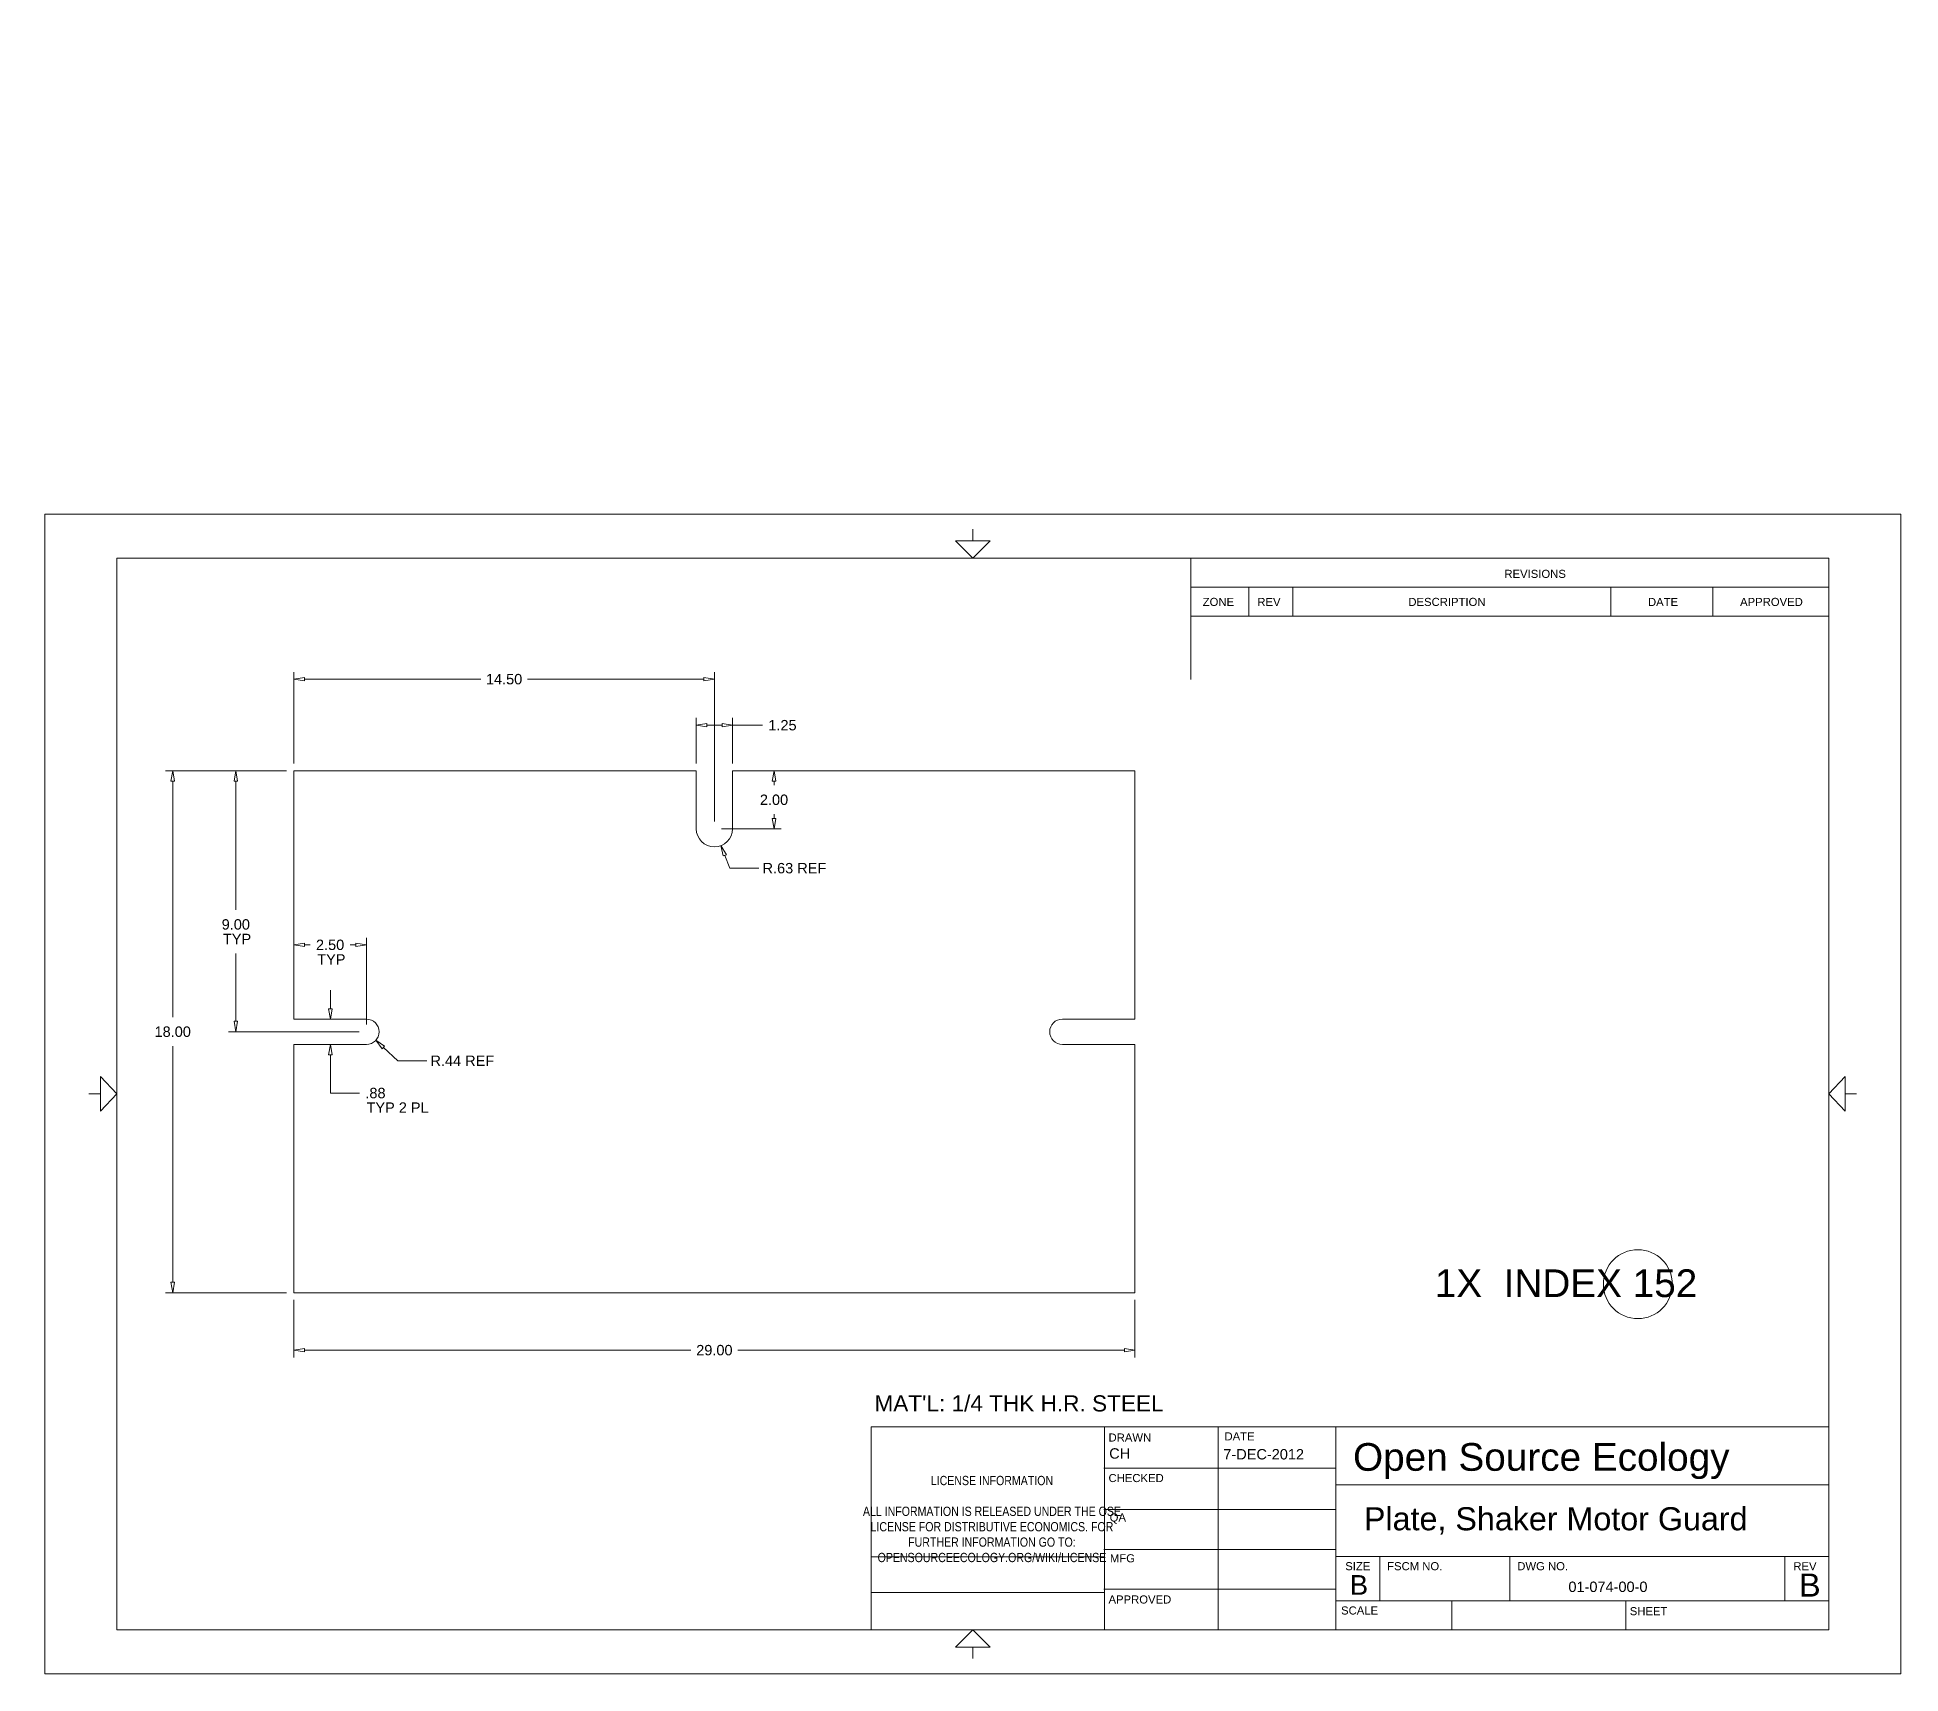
# Model space of a CAD drawing. Header units: inches. Extents: x -0.1 to 16, y 0 to 14.1.
import ezdxf

# ---------------------------------------------------------------- set-up
doc = ezdxf.new("R2010")
doc.units = ezdxf.units.IN
doc.header["$MEASUREMENT"] = 0
for name, color, linetype, lineweight in [('CONTINUOUS', 7, 'Continuous', 0), ('DIMENSIONS', 7, 'Continuous', 0), ('VISIBLE', 7, 'Continuous', 0)]:
    doc.layers.add(name, color=color, linetype=linetype, lineweight=lineweight)
doc.styles.get("Standard").update_dxf_attribs({"font": 'txt', "height": 0.125})
doc.dimstyles.get("Standard").update_dxf_attribs({"dimtxt": 0.18, "dimasz": 0.18, "dimexe": 0.18, "dimexo": 0.0625, "dimgap": 0.09, "dimtad": 0, "dimtih": 1, "dimtoh": 1, "dimdec": 4, "dimzin": 0, "dimdsep": 46, "dimtxsty": 'Standard', "dimcen": 0.09, "dimadec": 0, "dimazin": 0, "dimtfac": 1, "dimtdec": 4, "dimtofl": 0, "dimtmove": 0, "dimatfit": 3, "dimfxl": 1, "dimtolj": 1, "dimtzin": 0, "dimarcsym": 0})

# ---------------------------------------------------------------- blocks, each defined once
blk = doc.blocks.new('D1')
at = {"layer": 'DIMENSIONS'}
for p, q in [((2.147, 3.224), (2.147, 2.728)), ((9.397, 3.224), (9.397, 2.728)), ((2.237, 2.79), (5.57, 2.79)), ((9.307, 2.79), (5.973, 2.79))]:
    blk.add_line(p, q, dxfattribs=at)
for points in [[(2.147, 2.79), (2.237, 2.805), (2.237, 2.775), (2.147, 2.79)], [(9.397, 2.79), (9.307, 2.775), (9.307, 2.805), (9.397, 2.79)]]:
    blk.add_lwpolyline(points, dxfattribs=at)
at = {"layer": 'DIMENSIONS', "insert": (5.772, 2.79), "char_height": 0.08958, "attachment_point": 5}
for s in ['{\\fArial|b0|i0|c0|p0;29.00}{\\fArial|b0|i0|c0|p0;}', '{\\fArial|b0|i0|c0|p0;}', '{\\fArial|b0|i0|c0|p0;}']:
    blk.add_mtext(s, dxfattribs=at)
blk = doc.blocks.new('D2')
at = {"layer": 'DIMENSIONS'}
for p, q in [((2.084, 7.786), (1.04, 7.786)), ((1.102, 7.696), (1.102, 5.661)), ((1.102, 3.376), (1.102, 5.411)), ((2.084, 3.286), (1.04, 3.286))]:
    blk.add_line(p, q, dxfattribs=at)
for points in [[(1.102, 7.786), (1.117, 7.696), (1.087, 7.696), (1.102, 7.786)], [(1.102, 3.286), (1.087, 3.376), (1.117, 3.376), (1.102, 3.286)]]:
    blk.add_lwpolyline(points, dxfattribs=at)
at = {"layer": 'DIMENSIONS', "insert": (1.102, 5.536), "char_height": 0.08958, "attachment_point": 5}
for s in ['{\\fArial|b0|i0|c0|p0;18.00}{\\fArial|b0|i0|c0|p0;}', '{\\fArial|b0|i0|c0|p0;}', '{\\fArial|b0|i0|c0|p0;}']:
    blk.add_mtext(s, dxfattribs=at)
blk = doc.blocks.new('D3')
at = {"layer": 'DIMENSIONS'}
for p, q in [((2.084, 7.786), (1.583, 7.786)), ((1.646, 7.696), (1.646, 6.586)), ((1.646, 5.626), (1.646, 6.211)), ((2.709, 5.536), (1.583, 5.536))]:
    blk.add_line(p, q, dxfattribs=at)
for points in [[(1.646, 7.786), (1.661, 7.696), (1.631, 7.696), (1.646, 7.786)], [(1.646, 5.536), (1.631, 5.626), (1.661, 5.626), (1.646, 5.536)]]:
    blk.add_lwpolyline(points, dxfattribs=at)
at = {"layer": 'DIMENSIONS', "char_height": 0.08958}
for s, insert, attachment_point in [('{\\fArial|b0|i0|c0|p0;9.00}{\\fArial|b0|i0|c0|p0;}', (1.646, 6.461), 5), ('{\\fArial|b0|i0|c0|p0;}', (1.646, 6.461), 5), ('{\\fArial|b0|i0|c0|p0;TYP}{\\fArial|b0|i0|c0|p0;}', (1.535, 6.336), 4)]:
    blk.add_mtext(s, dxfattribs=dict(at, insert=insert, attachment_point=attachment_point))
blk = doc.blocks.new('D4')
at = {"layer": 'DIMENSIONS'}
for p, q in [((2.147, 7.849), (2.147, 8.638)), ((2.237, 8.576), (3.758, 8.576)), ((5.682, 8.576), (4.161, 8.576)), ((5.772, 7.349), (5.772, 8.638))]:
    blk.add_line(p, q, dxfattribs=at)
for points in [[(2.147, 8.576), (2.237, 8.591), (2.237, 8.561), (2.147, 8.576)], [(5.772, 8.576), (5.682, 8.561), (5.682, 8.591), (5.772, 8.576)]]:
    blk.add_lwpolyline(points, dxfattribs=at)
at = {"layer": 'DIMENSIONS', "insert": (3.959, 8.576), "char_height": 0.08958, "attachment_point": 5}
for s in ['{\\fArial|b0|i0|c0|p0;14.50}{\\fArial|b0|i0|c0|p0;}', '{\\fArial|b0|i0|c0|p0;}', '{\\fArial|b0|i0|c0|p0;}']:
    blk.add_mtext(s, dxfattribs=at)
blk = doc.blocks.new('D5')
at = {"layer": 'DIMENSIONS'}
for p in [(5.862, 7.057), (6.156, 6.946)]:
    blk.add_line(p, (5.906, 6.946), dxfattribs=at)
blk.add_lwpolyline([(5.829, 7.141), (5.876, 7.063), (5.848, 7.052), (5.829, 7.141)], dxfattribs=at)
at = {"layer": 'DIMENSIONS', "insert": (6.462, 6.946), "char_height": 0.08958, "attachment_point": 5}
for s in ['{\\fArial|b0|i0|c0|p0;R.63}{\\fArial|b0|i0|c0|p0; REF}{\\fMS Shell Dlg|b0|i0|c0|p0;\\H0.9444444x;}', '{\\fArial|b0|i0|c0|p0;}', '{\\fArial|b0|i0|c0|p0;}']:
    blk.add_mtext(s, dxfattribs=at)
blk = doc.blocks.new('D6')
at = {"layer": 'DIMENSIONS'}
for p, q in [((5.991, 7.786), (6.348, 7.786)), ((6.286, 7.696), (6.286, 7.661)), ((6.286, 7.376), (6.286, 7.411)), ((5.834, 7.286), (6.348, 7.286))]:
    blk.add_line(p, q, dxfattribs=at)
for points in [[(6.286, 7.786), (6.301, 7.696), (6.271, 7.696), (6.286, 7.786)], [(6.286, 7.286), (6.271, 7.376), (6.301, 7.376), (6.286, 7.286)]]:
    blk.add_lwpolyline(points, dxfattribs=at)
at = {"layer": 'DIMENSIONS', "insert": (6.286, 7.536), "char_height": 0.08958, "attachment_point": 5}
for s in ['{\\fArial|b0|i0|c0|p0;2.00}{\\fArial|b0|i0|c0|p0;}', '{\\fArial|b0|i0|c0|p0;}', '{\\fArial|b0|i0|c0|p0;}']:
    blk.add_mtext(s, dxfattribs=at)
blk = doc.blocks.new('D7')
at = {"layer": 'DIMENSIONS'}
for p in [(2.918, 5.401), (3.293, 5.286)]:
    blk.add_line(p, (3.043, 5.286), dxfattribs=at)
blk.add_lwpolyline([(2.852, 5.462), (2.929, 5.412), (2.908, 5.39), (2.852, 5.462)], dxfattribs=at)
at = {"layer": 'DIMENSIONS', "insert": (3.599, 5.286), "char_height": 0.08958, "attachment_point": 5}
for s in ['{\\fArial|b0|i0|c0|p0;R.44}{\\fArial|b0|i0|c0|p0; REF}{\\fMS Shell Dlg|b0|i0|c0|p0;\\H0.9444444x;}', '{\\fArial|b0|i0|c0|p0;}', '{\\fArial|b0|i0|c0|p0;}']:
    blk.add_mtext(s, dxfattribs=at)
blk = doc.blocks.new('D8')
at = {"layer": 'DIMENSIONS'}
for p, q in [((2.147, 5.708), (2.147, 6.347)), ((2.237, 6.285), (2.286, 6.285)), ((2.682, 6.285), (2.633, 6.285)), ((2.772, 5.599), (2.772, 6.347))]:
    blk.add_line(p, q, dxfattribs=at)
for points in [[(2.147, 6.285), (2.237, 6.3), (2.237, 6.27), (2.147, 6.285)], [(2.772, 6.285), (2.682, 6.27), (2.682, 6.3), (2.772, 6.285)]]:
    blk.add_lwpolyline(points, dxfattribs=at)
at = {"layer": 'DIMENSIONS', "char_height": 0.08958}
for s, insert, attachment_point in [('{\\fArial|b0|i0|c0|p0;2.50}{\\fMS Shell Dlg|b0|i0|c0|p0;\\H0.9444444x;}', (2.459, 6.285), 5), ('{\\fArial|b0|i0|c0|p0;}', (2.459, 6.285), 5), ('{\\fArial|b0|i0|c0|p0;TYP}{\\fArial|b0|i0|c0|p0;}', (2.348, 6.16), 4)]:
    blk.add_mtext(s, dxfattribs=dict(at, insert=insert, attachment_point=attachment_point))
blk = doc.blocks.new('D9')
at = {"layer": 'DIMENSIONS'}
for p, q in [((5.616, 7.849), (5.616, 8.242)), ((5.928, 7.849), (5.928, 8.242)), ((5.706, 8.179), (5.838, 8.179)), ((5.928, 8.179), (6.186, 8.179)), ((6.186, 8.179), (6.186, 8.179))]:
    blk.add_line(p, q, dxfattribs=at)
for points in [[(5.616, 8.179), (5.706, 8.194), (5.706, 8.164), (5.616, 8.179)], [(5.928, 8.179), (5.838, 8.164), (5.838, 8.194), (5.928, 8.179)]]:
    blk.add_lwpolyline(points, dxfattribs=at)
at = {"layer": 'DIMENSIONS', "insert": (6.359, 8.179), "char_height": 0.08958, "attachment_point": 5}
for s in ['{\\fArial|b0|i0|c0|p0;1.25}{\\fMS Shell Dlg|b0|i0|c0|p0;\\H0.9444444x;}', '{\\fArial|b0|i0|c0|p0;}', '{\\fArial|b0|i0|c0|p0;}']:
    blk.add_mtext(s, dxfattribs=at)
blk = doc.blocks.new('D10')
at = {"layer": 'DIMENSIONS'}
for p, q in [((2.461, 5.735), (2.461, 5.895)), ((2.461, 5.337), (2.461, 5.007)), ((2.461, 5.007), (2.711, 5.007))]:
    blk.add_line(p, q, dxfattribs=at)
for points in [[(2.461, 5.645), (2.446, 5.735), (2.476, 5.735), (2.461, 5.645)], [(2.461, 5.427), (2.476, 5.337), (2.446, 5.337), (2.461, 5.427)]]:
    blk.add_lwpolyline(points, dxfattribs=at)
at = {"layer": 'DIMENSIONS', "char_height": 0.08958}
for s, insert, attachment_point in [('{\\fArial|b0|i0|c0|p0;.88}{\\fMS Shell Dlg|b0|i0|c0|p0;\\H0.9444444x;}', (2.85, 5.007), 5), ('{\\fArial|b0|i0|c0|p0;}', (2.85, 5.007), 5), ('{\\fArial|b0|i0|c0|p0;TYP 2 PL}{\\fArial|b0|i0|c0|p0;}', (2.773, 4.882), 4)]:
    blk.add_mtext(s, dxfattribs=dict(at, insert=insert, attachment_point=attachment_point))
blk = doc.blocks.new('BLOCK2')
at = {"layer": 'CONTINUOUS'}
for p, q in [((16, 10), (0, 10)), ((0, 10), (0, 0)), ((16, 0), (16, 10)), ((8, 9.87), (8, 9.77)), ((15.38, 9.62), (0.62, 9.62)), ((0.62, 9.62), (0.62, 0.38)), ((9.88, 9.62), (9.88, 8.573)), ((15.38, 0.38), (15.38, 9.62)), ((9.88, 9.37), (15.38, 9.37)), ((10.38, 9.12), (10.38, 9.37)), ((10.76, 9.12), (10.76, 9.37)), ((13.5, 9.12), (13.5, 9.37)), ((14.38, 9.12), (14.38, 9.37)), ((9.88, 9.12), (15.38, 9.12)), ((0.38, 5), (0.48, 5)), ((15.62, 5), (15.52, 5)), ((7.124, 2.13), (7.124, 0.38)), ((7.124, 2.13), (11.13, 2.13)), ((9.135, 2.13), (9.135, 0.38)), ((10.114, 2.13), (10.114, 0.38)), ((11.13, 0.38), (11.13, 2.13)), ((11.13, 2.13), (15.38, 2.13)), ((11.13, 1.774), (9.13, 1.774)), ((11.13, 1.63), (15.38, 1.63)), ((11.13, 1.416), (9.13, 1.416)), ((9.13, 1.007), (7.124, 1.007)), ((11.13, 1.072), (9.13, 1.072)), ((11.13, 1.01), (15.38, 1.01)), ((11.51, 0.63), (11.51, 1.01)), ((12.63, 0.63), (12.63, 1.01)), ((15, 0.63), (15, 1.01)), ((9.13, 0.7), (7.124, 0.7)), ((11.13, 0.729), (9.13, 0.729)), ((11.13, 0.63), (15.38, 0.63)), ((12.13, 0.38), (12.13, 0.63)), ((13.63, 0.38), (13.63, 0.63)), ((0.62, 0.38), (15.38, 0.38)), ((8, 0.13), (8, 0.23)), ((0, 0), (16, 0))]:
    blk.add_line(p, q, dxfattribs=at)
for points in [[(7.85, 9.77), (8.15, 9.77), (8, 9.62), (8, 9.62), (7.85, 9.77)], [(0.48, 4.85), (0.48, 5.15), (0.62, 5), (0.62, 5), (0.48, 4.85)], [(15.52, 4.85), (15.52, 5.15), (15.38, 5), (15.38, 5), (15.52, 4.85)], [(7.85, 0.23), (8.15, 0.23), (8, 0.38), (8, 0.38), (7.85, 0.23)]]:
    blk.add_lwpolyline(points, dxfattribs=at)
at = {"layer": 'CONTINUOUS', "attachment_point": 4}
for s, insert, char_height in [('{\\fArial|b0|i0|c0|p0;\\C7;REVISIONS}{\\fArial|b0|i0|c0|p0;\\C7;}', (12.583, 9.484), 0.06968), ('{\\fArial|b0|i0|c0|p0;\\C7;ZONE}{\\fArial|b0|i0|c0|p0;\\C7;}', (9.982, 9.242), 0.06968), ('{\\fArial|b0|i0|c0|p0;\\C7;REV}{\\fArial|b0|i0|c0|p0;\\C7;}', (10.453, 9.242), 0.06968), ('{\\fArial|b0|i0|c0|p0;\\C7;DESCRIPTION}{\\fArial|b0|i0|c0|p0;\\C7;}', (11.755, 9.242), 0.06968), ('{\\fArial|b0|i0|c0|p0;\\C7;DATE}{\\fArial|b0|i0|c0|p0;\\C7;}', (13.821, 9.242), 0.06968), ('{\\fArial|b0|i0|c0|p0;\\C7;APPROVED}{\\fArial|b0|i0|c0|p0;\\C7;}', (14.615, 9.242), 0.06968), ('{\\fArial|b0|i0|c0|p0;\\C7;}', (-0.066, 6.073), 0.20903), ('{\\fArial|b0|i0|c0|p0;\\C7;}', (-0.066, 3.073), 0.20903), ('{\\fArial|b0|i0|c0|p0;\\C7;DRAWN}{\\fArial|b0|i0|c0|p0;\\C7;}', (9.17, 2.037), 0.06968), ('{\\fArial|b0|i0|c0|p0;\\C7;CH}{\\fArial|b0|i0|c0|p0;\\C7;}', (9.176, 1.899), 0.08958), ('{\\fArial|b0|i0|c0|p0;\\C7;7-DEC-2012}{\\fArial|b0|i0|c0|p0;\\C7;}', (10.16, 1.892), 0.08958), ('{\\fArial|b0|i0|c0|p0;\\C7;DATE}{\\fArial|b0|i0|c0|p0;\\C7;}', (10.17, 2.047), 0.06968), ('{\\fArial|b0|i0|c0|p0;\\C7;CHECKED}{\\fArial|b0|i0|c0|p0;\\C7;}', (9.17, 1.687), 0.06968), ('{\\fArial|b0|i0|c0|p0;\\C7;QA}{\\fArial|b0|i0|c0|p0;\\C7;}', (9.18, 1.338), 0.06968), ('{\\fArial|b0|i0|c0|p0;\\C7;MFG}{\\fArial|b0|i0|c0|p0;\\C7;}', (9.182, 0.995), 0.06968), ('{\\fArial|b0|i0|c0|p0;\\C7;SIZE}{\\fArial|b0|i0|c0|p0;\\C7;}', (11.211, 0.927), 0.06968), ('{\\fArial|b0|i0|c0|p0;\\C7;B}{\\fArial|b0|i0|c0|p0;\\C7;}', (11.25, 0.766), 0.16921), ('{\\fArial|b0|i0|c0|p0;\\C7;FSCM NO.}{\\fArial|b0|i0|c0|p0;\\C7;}', (11.572, 0.927), 0.06968), ('{\\fArial|b0|i0|c0|p0;\\C7;DWG NO.}{\\fArial|b0|i0|c0|p0;\\C7;}', (12.694, 0.927), 0.06968), ('{\\fArial|b0|i0|c0|p0;\\C7;REV}{\\fArial|b0|i0|c0|p0;\\C7;}', (15.074, 0.927), 0.06968), ('{\\fArial|b0|i0|c0|p0;\\C7;APPROVED}{\\fArial|b0|i0|c0|p0;\\C7;}', (9.17, 0.64), 0.06968), ('{\\fArial|b0|i0|c0|p0;\\C7;01-074-00-0}{\\fArial|b0|i0|c0|p0;\\C7;}', (13.135, 0.749), 0.08958), ('{\\fArial|b0|i0|c0|p0;\\C7;SCALE}{\\fArial|b0|i0|c0|p0;\\C7;}', (11.175, 0.545), 0.06968), ('{\\fArial|b0|i0|c0|p0;\\C7;SHEET}{\\fArial|b0|i0|c0|p0;\\C7;}', (13.664, 0.539), 0.06968), ('{\\fArial|b0|i0|c0|p0;\\C7;}', (-0.066, 0.073), 0.20903)]:
    blk.add_mtext(s, dxfattribs=dict(at, insert=insert, char_height=char_height))

msp = doc.modelspace()

# ---------------------------------------------------------------- linework, layer by layer
at = {"layer": 'CONTINUOUS'}
msp.add_circle((13.734, 3.359), 0.297, dxfattribs=at)
at = {"layer": 'VISIBLE'}
for p, q in [((2.147, 5.645), (2.147, 7.786)), ((2.147, 7.786), (5.616, 7.786)), ((5.616, 7.286), (5.616, 7.786)), ((5.928, 7.786), (5.928, 7.286)), ((5.928, 7.786), (9.397, 7.786)), ((9.397, 7.786), (9.397, 5.645)), ((2.147, 5.645), (2.772, 5.645)), ((8.772, 5.645), (9.397, 5.645)), ((2.147, 3.286), (2.147, 5.427)), ((2.772, 5.427), (2.147, 5.427)), ((9.397, 5.427), (8.772, 5.427)), ((9.397, 5.427), (9.397, 3.286)), ((9.397, 3.286), (2.147, 3.286))]:
    msp.add_line(p, q, dxfattribs=at)
for centre, radius, start, end in [((5.772, 7.286), 0.156, 180, 0), ((2.772, 5.536), 0.109, 270, 90), ((8.772, 5.536), 0.109, 90, 270)]:
    msp.add_arc(centre, radius, start, end, dxfattribs=at)

# ---------------------------------------------------------------- block references
at = {"layer": 'CONTINUOUS'}
msp.add_blockref('BLOCK2', (0, 0), dxfattribs=at)

# ---------------------------------------------------------------- texts
for s, insert, char_height, attachment_point in [('{\\fArial|b0|i0|c0|p0;\\C7;1X  INDEX 152}{\\fArial|b0|i0|c0|p0;\\C7;\\H0.375x;}', (11.983, 3.487), 0.23889, 1), ("{\\fArial|b0|i0|c0|p0;\\C7;MAT'L: 1/4 THK H.R. STEEL}{\\fArial|b0|i0|c0|p0;\\C7;\\H0.642857134x;}", (7.152, 2.401), 0.13935, 1), ('{\\fArial|b0|i0|c0|p0;\\C7;Open Source Ecology}{\\fArial|b0|i0|c0|p0;\\C7;\\H0.375x;}', (11.278, 1.989), 0.23889, 1), ('{\\fArial Narrow|b0|i0|c0|p0;\\C7;LICENSE INFORMATION}{\\fArial Narrow|b0|i0|c0|p0;\\C7;\\P}{\\fArial Narrow|b0|i0|c0|p0;\\C7;\\PALL INFORMATION IS RELEASED UNDER THE OSE}{\\fArial Narrow|b0|i0|c0|p0;\\C7;\\PLICENSE FOR DISTRIBUTIVE ECONOMICS. FOR}{\\fArial Narrow|b0|i0|c0|p0;\\C7;\\PFURTHER INFORMATION GO TO:}{\\fArial Narrow|b0|i0|c0|p0;\\C7;\\POPENSOURCEECOLOGY.ORG/WIKI/LICENSE}{\\fArial|b0|i0|c0|p0;\\C7;\\H1.125x;}', (8.165, 1.706), 0.07963, 2), ('{\\fArial|b0|i0|c0|p0;\\C7;Plate, Shaker Motor Guard}{\\fArial|b0|i0|c0|p0;\\C7;}', (11.372, 1.436), 0.19907, 1), ('{\\fArial|b0|i0|c0|p0;\\C7;B}{\\fArial|b0|i0|c0|p0;\\C7;\\H0.45x;}', (15.124, 0.864), 0.19907, 1)]:
    msp.add_mtext(s, dxfattribs=dict(at, insert=insert, char_height=char_height, attachment_point=attachment_point))

# ---------------------------------------------------------------- dimensions: what is measured, and where the dimension line sits
at = {"layer": 'DIMENSIONS'}
for p1, p2, angle, picture, middle, turn in [((2.146864043, 7.786059883), (5.771864043, 7.286059883), 180, 'D4', (9.731228085, 14.111710796), 180), ((5.616, 7.786), (5.928, 7.786), 180, 'D9', (12.131, 13.715), 180), ((5.928, 7.786), (5.772, 7.286), 90, 'D6', (12.058, 13.072), 90), ((2.147, 3.286), (2.147, 7.786), 270, 'D2', (6.874, 11.072), 270), ((9.397, 3.286), (2.147, 3.286), 180, 'D1', (11.544, 8.326), 180)]:
    dim = msp.add_linear_dim(base=(0, 0), p1=p1, p2=p2, angle=angle, dimstyle='Standard', override={"dimtxt": 0.089583, "dimtad": 0, "dimdec": 2, "dimzin": 0, "dimse1": 0, "dimse2": 0, "dimsd1": 0, "dimsd2": 0, "dimadec": 2, "dimazin": 0, "dimtol": 0, "dimlim": 0, "dimtp": 0.00019685, "dimtm": 7.87402e-05, "dimtdec": 2}, dxfattribs=at)
    dim.commit()
    dim.dimension.update_dxf_attribs({"geometry": picture, "text_midpoint": middle, "text_rotation": turn})
for center, mpoint, picture, middle in [((5.772, 7.286), (5.879, 7.173), 'D5', (12.234, 12.482)), ((2.772, 5.536), (2.868, 5.484), 'D7', (9.37, 10.822))]:
    dim = msp.add_radius_dim(center=center, mpoint=mpoint, text='<> REF', dimstyle='Standard', override={"dimtxt": 0.089583, "dimtad": 0, "dimdec": 2, "dimzin": 0, "dimse1": 0, "dimse2": 0, "dimsd1": 0, "dimsd2": 0, "dimadec": 2, "dimazin": 0, "dimtol": 0, "dimlim": 0, "dimtp": 0.00019685, "dimtm": 7.87402e-05, "dimtdec": 2}, dxfattribs=at)
    dim.commit()
    dim.dimension.update_dxf_attribs({"geometry": picture, "text_midpoint": middle})
for p1, p2, angle, text, override, picture, middle, turn in [((2.147, 7.786), (2.772, 5.536), 90, '<>TYP\\P', {"dimtxt": 0.089583, "dimtad": 0, "dimdec": 2, "dimzin": 0, "dimse1": 0, "dimse2": 0, "dimsd1": 0, "dimsd2": 0, "dimadec": 2, "dimazin": 0, "dimtol": 0, "dimlim": 0, "dimtp": 0.00019685, "dimtm": 7.87402e-05, "dimtdec": 2}, 'D3', (7.418, 11.997), 90), ((2.146864043, 5.645434883), (2.771864043, 5.536059883), 180, '<>TYP\\P', {"dimtxt": 0.089583, "dimtad": 0, "dimdec": 2, "dimzin": 0, "dimse1": 0, "dimse2": 0, "dimsd1": 0, "dimsd2": 0, "dimadec": 2, "dimazin": 0, "dimtol": 0, "dimlim": 0, "dimtp": 0.00019685, "dimtm": 7.87402e-05, "dimtdec": 2}, 'D8', (8.231228085, 11.821004312), 180), ((2.147, 5.645), (2.147, 5.427), 90, '<>TYP 2 PL\\P', {"dimtxt": 0.089583, "dimtad": 0, "dimdec": 2, "dimzin": 0, "dimse1": 1, "dimse2": 1, "dimsd1": 0, "dimsd2": 0, "dimadec": 2, "dimazin": 0, "dimtol": 0, "dimlim": 0, "dimtp": 0.00019685, "dimtm": 7.87402e-05, "dimtdec": 2}, 'D10', (8.622, 10.543), 90)]:
    dim = msp.add_linear_dim(base=(0, 0), p1=p1, p2=p2, angle=angle, text=text, dimstyle='Standard', override=override, dxfattribs=at)
    dim.commit()
    dim.dimension.update_dxf_attribs({"geometry": picture, "text_midpoint": middle, "text_rotation": turn})

doc.saveas('drawing.dxf')
